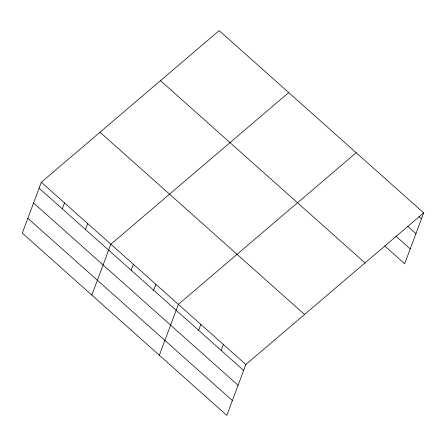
<?xml version="1.0" encoding="UTF-8"?>
<svg xmlns="http://www.w3.org/2000/svg" width="446" height="446" viewBox="0 0 446 446"><rect width="100%" height="100%" fill="white"/><g stroke="black" fill="none" stroke-linecap="round" stroke-linejoin="round"><path stroke-width="0.67" d="M41.322 182.252L22.3 233.13L226.836 415.393L245.857 364.51L423.7 212.87L219.164 30.607L41.322 182.252L245.857 364.51M62.289 208.828L64.503 202.908M85.47 229.484L87.684 223.563M91.843 295.101L110.864 244.218L288.707 92.578M131.146 270.192L133.365 264.266M153.647 290.24L155.86 284.319M159.339 355.245L178.361 304.367L356.203 152.722M198.643 330.335L200.862 324.415M221.144 350.389L223.357 344.463M423.7 212.87L404.678 263.748L384.736 245.98M418.928 216.516L421.487 218.791M407.755 226.339L415.94 233.626M395.909 236.157L410.225 248.913M160.476 80.648L365.012 262.911M100.01 132.206L304.546 314.469M39.109 188.173L243.644 370.436M33.562 203.008L238.097 385.272M27.847 218.295L232.377 400.558"/></g></svg>
